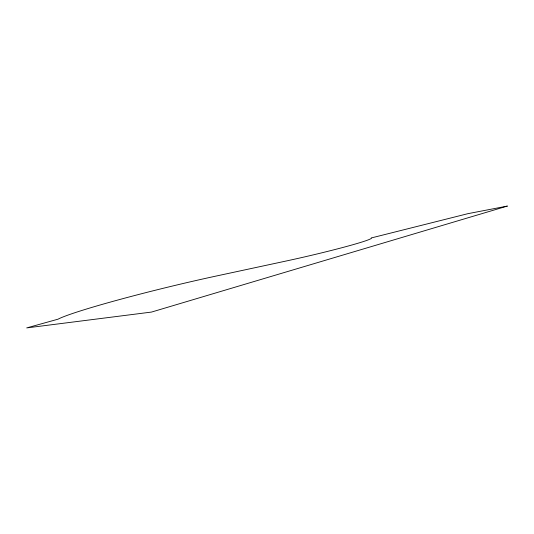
<?xml version="1.0" encoding="UTF-8"?>
<svg xmlns="http://www.w3.org/2000/svg" width="534" height="534" viewBox="0 0 534 534"><rect width="100%" height="100%" fill="white"/><g stroke="black" fill="none" stroke-linecap="round" stroke-linejoin="round"><path stroke-width="0.8" d="M507.3 206.091L151.543 312.063L26.7 327.909L57.999 319.192A116.245 6.582 -13.7 0 1 215.783 276.131L286.117 261.019A66.229 3.184 -13.1 0 0 371.27 237.95L467.984 213.653L507.3 206.091"/></g></svg>
